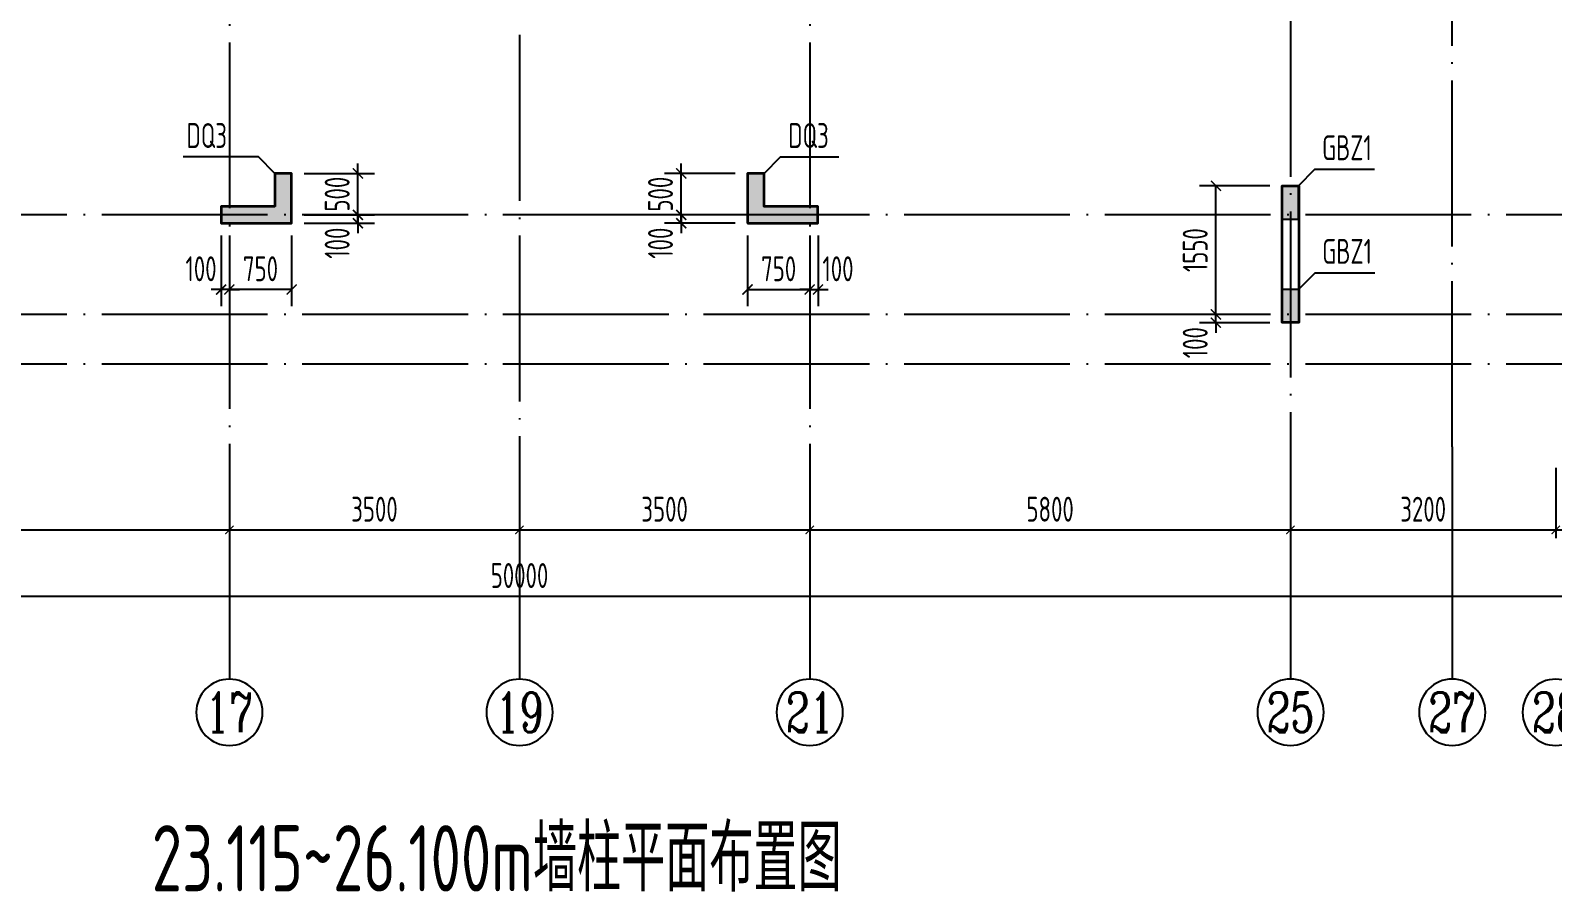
# Model space of a CAD drawing. Extents: x -1307975 to -76406, y -96289 to 379359.
# Drawn here: x -952757 to -934397, y 70107 to 80493 of the extents above; entities that cross this region are included whole.
import ezdxf
from ezdxf.enums import TextEntityAlignment as Align

# ---------------------------------------------------------------- set-up
doc = ezdxf.new("R2010")
doc.units = 0
doc.header["$LTSCALE"] = 1000
doc.linetypes.add('DOTE', pattern=[2.42, 2, -0.2, 0.02, -0.2])
doc.layers.get('0').update_dxf_attribs({"linetype": 'CONTINUOUS'})
doc.layers.get('DEFPOINTS').update_dxf_attribs({"linetype": 'CONTINUOUS'})
for name, color, linetype in [('A-AXIS', 1, 'CONTINUOUS'), ('A-DOTE', 10, 'DOTE'), ('AXIS_NUM', 7, 'CONTINUOUS'), ('PUB_TEXT', 2, 'CONTINUOUS'), ('S-Q墙实线', 6, 'CONTINUOUS'), ('S-Q墙标注', 3, 'CONTINUOUS'), ('S-X详图填充', 252, 'CONTINUOUS'), ('S-X详图实线', 4, 'CONTINUOUS'), ('S-Y一般标注', 3, 'CONTINUOUS'), ('S-Z柱编号', 6, 'CONTINUOUS')]:
    doc.layers.add(name, color=color, linetype=linetype)
doc.styles.add('TSSD_Axis', font='complex.shx', dxfattribs={"width": 0.7, "bigfont": 'hztxt.shx'})
doc.styles.add('TSSD_DIMENSION', font='Tssdeng.shx', dxfattribs={"width": 0.7, "bigfont": 'tssdchn.shx'})
doc.styles.add('TSSD_REIN', font='tssdeng.shx', dxfattribs={"width": 0.7, "height": 300, "bigfont": 'tssdchn.shx'})
doc.styles.add('结构文字', font='zstxt.shx', dxfattribs={"width": 0.7, "bigfont": 'zshz.shx'})
doc.dimstyles.new('STRUCK', dxfattribs={"dimtxt": 400, "dimasz": 121, "dimexe": 200, "dimexo": 150, "dimgap": 115, "dimtad": 1, "dimdec": 0, "dimdsep": 46, "dimtxsty": '结构文字', "dimblk": 'ARCHTICK', "dimcen": 400, "dimclrd": 3, "dimclre": 3, "dimclrt": 7, "dimadec": 0, "dimazin": 0, "dimtfac": 1, "dimtdec": 0, "dimtix": 1, "dimtmove": 2, "dimatfit": 3, "dimldrblk": '_DIMX', "dimfxl": 1, "dimtolj": 1, "dimtzin": 0, "dimarcsym": 0})
doc.dimstyles.new('TSSD_100_100', dxfattribs={"dimtxt": 300, "dimasz": 100, "dimexe": 100, "dimexo": 250, "dimgap": 100, "dimtad": 1, "dimdec": 0, "dimzin": 0, "dimdsep": 46, "dimtxsty": 'TSSD_DIMENSION', "dimblk": 'ARCHTICK', "dimcen": 0, "dimdle": 100, "dimclrt": 7, "dimadec": 0, "dimazin": 0, "dimtfac": 1, "dimtdec": 0, "dimtix": 1, "dimtmove": 2, "dimatfit": 3, "dimldrblk": 'ARCHTICK', "dimfxl": 1, "dimtolj": 1, "dimtzin": 0, "dimarcsym": 0})

# ---------------------------------------------------------------- blocks, each defined once
blk = doc.blocks.new('_ArchTick')
at = {"color": 0, "linetype": 'ByBlock', "const_width": 0.15}
blk.add_lwpolyline([(-0.5, -0.5), (0.5, 0.5)], dxfattribs=at)
blk = doc.blocks.new('*D303')
at = {"layer": 'DEFPOINTS', "color": 0, "transparency": 16777216}
for p in [(20300, 3600), (26100, 3600), (26100, 2600)]:
    blk.add_point(p, dxfattribs=at)
at = {"layer": 'S-Y一般标注', "color": 0, "lineweight": -2, "transparency": 16777216}
for p, q in [((20300, 3350), (20300, 2500)), ((26100, 3350), (26100, 2500)), ((20200, 2600), (26200, 2600))]:
    blk.add_line(p, q, dxfattribs=at)
at = {"layer": 'S-Y一般标注', "color": 0, "lineweight": -2, "transparency": 16777216, "xscale": 100, "yscale": 100, "zscale": 100, "rotation": 180}
blk.add_blockref('_ArchTick', (20300, 2600), dxfattribs=at)
at = {"layer": 'S-Y一般标注', "color": 0, "lineweight": -2, "transparency": 16777216, "xscale": 100, "yscale": 100, "zscale": 100}
blk.add_blockref('_ArchTick', (26100, 2600), dxfattribs=at)
at = {"layer": 'S-Y一般标注', "color": 7, "transparency": 16777216, "insert": (23200, 2850), "char_height": 300, "attachment_point": 5, "style": 'TSSD_DIMENSION'}
blk.add_mtext('\\A1;5800', dxfattribs=at)
blk = doc.blocks.new('ts_axno')
at = {"color": 0, "linetype": 'ByBlock', "lineweight": -2}
blk.add_circle((0, 0), 0.5, dxfattribs=at)
at = {"color": 0, "linetype": 'ByBlock', "lineweight": -2, "style": 'TSSD_Axis', "width": 0.7}
blk.add_attdef('A', text='', height=0.6, dxfattribs=at).set_placement((0, 0), align=Align.MIDDLE_CENTER)
blk = doc.blocks.new('*D304')
at = {"layer": 'DEFPOINTS', "color": 0, "transparency": 16777216}
for p in [(26100, 3600), (29600, 3600), (29600, 2600)]:
    blk.add_point(p, dxfattribs=at)
at = {"layer": 'S-Y一般标注', "color": 0, "lineweight": -2, "transparency": 16777216}
for p, q in [((26100, 3350), (26100, 2500)), ((29600, 3350), (29600, 2500)), ((26000, 2600), (29700, 2600))]:
    blk.add_line(p, q, dxfattribs=at)
at = {"layer": 'S-Y一般标注', "color": 0, "lineweight": -2, "transparency": 16777216, "xscale": 100, "yscale": 100, "zscale": 100, "rotation": 180}
blk.add_blockref('_ArchTick', (26100, 2600), dxfattribs=at)
at = {"layer": 'S-Y一般标注', "color": 0, "lineweight": -2, "transparency": 16777216, "xscale": 100, "yscale": 100, "zscale": 100}
blk.add_blockref('_ArchTick', (29600, 2600), dxfattribs=at)
at = {"layer": 'S-Y一般标注', "color": 7, "transparency": 16777216, "insert": (27850, 2850), "char_height": 300, "attachment_point": 5, "style": 'TSSD_DIMENSION'}
blk.add_mtext('\\A1;3500', dxfattribs=at)
blk = doc.blocks.new('*D305')
at = {"layer": 'DEFPOINTS', "color": 0, "transparency": 16777216}
for p in [(33100, 3600), (38900, 3600), (38900, 2600)]:
    blk.add_point(p, dxfattribs=at)
at = {"layer": 'S-Y一般标注', "color": 0, "lineweight": -2, "transparency": 16777216}
for p, q in [((33100, 3350), (33100, 2500)), ((38900, 3350), (38900, 2500)), ((33000, 2600), (39000, 2600))]:
    blk.add_line(p, q, dxfattribs=at)
at = {"layer": 'S-Y一般标注', "color": 0, "lineweight": -2, "transparency": 16777216, "xscale": 100, "yscale": 100, "zscale": 100, "rotation": 180}
blk.add_blockref('_ArchTick', (33100, 2600), dxfattribs=at)
at = {"layer": 'S-Y一般标注', "color": 0, "lineweight": -2, "transparency": 16777216, "xscale": 100, "yscale": 100, "zscale": 100}
blk.add_blockref('_ArchTick', (38900, 2600), dxfattribs=at)
at = {"layer": 'S-Y一般标注', "color": 7, "transparency": 16777216, "insert": (36000, 2850), "char_height": 300, "attachment_point": 5, "style": 'TSSD_DIMENSION'}
blk.add_mtext('\\A1;5800', dxfattribs=at)
blk = doc.blocks.new('*D306')
at = {"layer": 'DEFPOINTS', "color": 0, "transparency": 16777216}
for p in [(42100, 3600), (45300, 3600), (45300, 2600)]:
    blk.add_point(p, dxfattribs=at)
at = {"layer": 'S-Y一般标注', "color": 0, "lineweight": -2, "transparency": 16777216}
for p, q in [((42100, 3350), (42100, 2500)), ((45300, 3350), (45300, 2500)), ((42000, 2600), (45400, 2600))]:
    blk.add_line(p, q, dxfattribs=at)
at = {"layer": 'S-Y一般标注', "color": 0, "lineweight": -2, "transparency": 16777216, "xscale": 100, "yscale": 100, "zscale": 100, "rotation": 180}
blk.add_blockref('_ArchTick', (42100, 2600), dxfattribs=at)
at = {"layer": 'S-Y一般标注', "color": 0, "lineweight": -2, "transparency": 16777216, "xscale": 100, "yscale": 100, "zscale": 100}
blk.add_blockref('_ArchTick', (45300, 2600), dxfattribs=at)
at = {"layer": 'S-Y一般标注', "color": 7, "transparency": 16777216, "insert": (43700, 2850), "char_height": 300, "attachment_point": 5, "style": 'TSSD_DIMENSION'}
blk.add_mtext('\\A1;3200', dxfattribs=at)
blk = doc.blocks.new('*D309')
at = {"layer": 'DEFPOINTS', "color": 0, "transparency": 16777216}
for p in [(4600, 3600), (54600, 3600), (54600, 1800)]:
    blk.add_point(p, dxfattribs=at)
at = {"layer": 'S-Y一般标注', "color": 0, "lineweight": -2, "transparency": 16777216}
for p, q in [((4600, 3350), (4600, 1700)), ((54600, 3350), (54600, 1700)), ((4500, 1800), (54700, 1800))]:
    blk.add_line(p, q, dxfattribs=at)
at = {"layer": 'S-Y一般标注', "color": 0, "lineweight": -2, "transparency": 16777216, "xscale": 100, "yscale": 100, "zscale": 100, "rotation": 180}
blk.add_blockref('_ArchTick', (4600, 1800), dxfattribs=at)
at = {"layer": 'S-Y一般标注', "color": 0, "lineweight": -2, "transparency": 16777216, "xscale": 100, "yscale": 100, "zscale": 100}
blk.add_blockref('_ArchTick', (54600, 1800), dxfattribs=at)
at = {"layer": 'S-Y一般标注', "color": 7, "transparency": 16777216, "insert": (29600, 2050), "char_height": 300, "attachment_point": 5, "style": 'TSSD_DIMENSION'}
blk.add_mtext('\\A1;50000', dxfattribs=at)
blk = doc.blocks.new('*D312')
at = {"layer": 'DEFPOINTS', "color": 0, "transparency": 16777216}
for p in [(29600, 3600), (33100, 3600), (33100, 2600)]:
    blk.add_point(p, dxfattribs=at)
at = {"layer": 'S-Y一般标注', "color": 0, "lineweight": -2, "transparency": 16777216}
for p, q in [((29600, 3350), (29600, 2500)), ((33100, 3350), (33100, 2500)), ((29500, 2600), (33200, 2600))]:
    blk.add_line(p, q, dxfattribs=at)
at = {"layer": 'S-Y一般标注', "color": 0, "lineweight": -2, "transparency": 16777216, "xscale": 100, "yscale": 100, "zscale": 100, "rotation": 180}
blk.add_blockref('_ArchTick', (29600, 2600), dxfattribs=at)
at = {"layer": 'S-Y一般标注', "color": 0, "lineweight": -2, "transparency": 16777216, "xscale": 100, "yscale": 100, "zscale": 100}
blk.add_blockref('_ArchTick', (33100, 2600), dxfattribs=at)
at = {"layer": 'S-Y一般标注', "color": 7, "transparency": 16777216, "insert": (31350, 2850), "char_height": 300, "attachment_point": 5, "style": 'TSSD_DIMENSION'}
blk.add_mtext('\\A1;3500', dxfattribs=at)
blk = doc.blocks.new('*D313')
at = {"layer": 'DEFPOINTS', "color": 0, "transparency": 16777216}
for p in [(38900, 3600), (42100, 3600), (42100, 2600)]:
    blk.add_point(p, dxfattribs=at)
at = {"layer": 'S-Y一般标注', "color": 0, "lineweight": -2, "transparency": 16777216}
for p, q in [((38900, 3350), (38900, 2500)), ((42100, 3350), (42100, 2500)), ((38800, 2600), (42200, 2600))]:
    blk.add_line(p, q, dxfattribs=at)
at = {"layer": 'S-Y一般标注', "color": 0, "lineweight": -2, "transparency": 16777216, "xscale": 100, "yscale": 100, "zscale": 100, "rotation": 180}
blk.add_blockref('_ArchTick', (38900, 2600), dxfattribs=at)
at = {"layer": 'S-Y一般标注', "color": 0, "lineweight": -2, "transparency": 16777216, "xscale": 100, "yscale": 100, "zscale": 100}
blk.add_blockref('_ArchTick', (42100, 2600), dxfattribs=at)
at = {"layer": 'S-Y一般标注', "color": 7, "transparency": 16777216, "insert": (40500, 2850), "char_height": 300, "attachment_point": 5, "style": 'TSSD_DIMENSION'}
blk.add_mtext('\\A1;3200', dxfattribs=at)
blk = doc.blocks.new('*D1561')
at = {"layer": 'DEFPOINTS', "color": 0, "transparency": 16777216}
for p in [(-944907, 78268), (-944107, 78268), (-944107, 78168)]:
    blk.add_point(p, dxfattribs=at)
at = {"layer": 'S-Q墙标注', "color": 3, "lineweight": -2, "transparency": 16777216}
for p, q in [((-944257, 78268), (-945107, 78268)), ((-944907, 78268), (-944907, 78389)), ((-944907, 78168), (-944907, 78268)), ((-944257, 78168), (-945107, 78168)), ((-944907, 78168), (-944907, 78047))]:
    blk.add_line(p, q, dxfattribs=at)
at = {"layer": 'S-Q墙标注', "color": 3, "lineweight": -2, "transparency": 16777216, "xscale": 121, "yscale": 121, "zscale": 121}
for p, rotation in [((-944907, 78268), 270), ((-944907, 78168), 90)]:
    blk.add_blockref('_ArchTick', p, dxfattribs=dict(at, rotation=rotation))
at = {"layer": 'S-Q墙标注', "color": 7, "transparency": 16777216, "insert": (-945157, 77927), "char_height": 300, "attachment_point": 5, "rotation": 90, "style": 'TSSD_REIN'}
blk.add_mtext('\\A1;100', dxfattribs=at)
blk = doc.blocks.new('_DIMX')
blk.add_line((-150, 0), (150, 0))
at = {"const_width": 50}
blk.add_lwpolyline([(-70, -70), (70, 70)], dxfattribs=at)
blk = doc.blocks.new('*D1562')
at = {"layer": 'DEFPOINTS', "color": 0, "transparency": 16777216}
for p in [(-944907, 78768), (-944107, 78768), (-944107, 78268)]:
    blk.add_point(p, dxfattribs=at)
at = {"layer": 'S-Q墙标注', "color": 3, "lineweight": -2, "transparency": 16777216}
for p, q in [((-944257, 78768), (-945107, 78768)), ((-944907, 78768), (-944907, 78889)), ((-944907, 78268), (-944907, 78768)), ((-944257, 78268), (-945107, 78268)), ((-944907, 78268), (-944907, 78147))]:
    blk.add_line(p, q, dxfattribs=at)
at = {"layer": 'S-Q墙标注', "color": 3, "lineweight": -2, "transparency": 16777216, "xscale": 121, "yscale": 121, "zscale": 121}
for p, rotation in [((-944907, 78768), 270), ((-944907, 78268), 90)]:
    blk.add_blockref('_ArchTick', p, dxfattribs=dict(at, rotation=rotation))
at = {"layer": 'S-Q墙标注', "color": 7, "transparency": 16777216, "insert": (-945157, 78518), "char_height": 300, "attachment_point": 5, "rotation": 90, "style": 'TSSD_REIN'}
blk.add_mtext('\\A1;500', dxfattribs=at)
blk = doc.blocks.new('*D1563')
at = {"layer": 'DEFPOINTS', "color": 0, "transparency": 16777216}
for p in [(-950357, 78168), (-949607, 78168), (-950357, 77368)]:
    blk.add_point(p, dxfattribs=at)
at = {"layer": 'S-Q墙标注', "color": 3, "lineweight": -2, "transparency": 16777216}
for p, q in [((-950357, 78018), (-950357, 77168)), ((-949607, 78018), (-949607, 77168)), ((-949607, 77368), (-950357, 77368))]:
    blk.add_line(p, q, dxfattribs=at)
at = {"layer": 'S-Q墙标注', "color": 3, "lineweight": -2, "transparency": 16777216, "xscale": 121, "yscale": 121, "zscale": 121, "rotation": 180}
blk.add_blockref('_ArchTick', (-950357, 77368), dxfattribs=at)
at = {"layer": 'S-Q墙标注', "color": 3, "lineweight": -2, "transparency": 16777216, "xscale": 121, "yscale": 121, "zscale": 121}
blk.add_blockref('_ArchTick', (-949607, 77368), dxfattribs=at)
at = {"layer": 'S-Q墙标注', "color": 7, "transparency": 16777216, "insert": (-949982, 77618), "char_height": 300, "attachment_point": 5, "style": 'TSSD_REIN'}
blk.add_mtext('\\A1;750', dxfattribs=at)
blk = doc.blocks.new('*D1564')
at = {"layer": 'DEFPOINTS', "color": 0, "transparency": 16777216}
for p in [(-950457, 78168), (-950357, 78168), (-950457, 77368)]:
    blk.add_point(p, dxfattribs=at)
at = {"layer": 'S-Q墙标注', "color": 3, "lineweight": -2, "transparency": 16777216}
for p, q in [((-950457, 78018), (-950457, 77168)), ((-950357, 78018), (-950357, 77168)), ((-950457, 77368), (-950578, 77368)), ((-950357, 77368), (-950457, 77368)), ((-950357, 77368), (-950236, 77368))]:
    blk.add_line(p, q, dxfattribs=at)
at = {"layer": 'S-Q墙标注', "color": 3, "lineweight": -2, "transparency": 16777216, "xscale": 121, "yscale": 121, "zscale": 121}
blk.add_blockref('_ArchTick', (-950457, 77368), dxfattribs=at)
at = {"layer": 'S-Q墙标注', "color": 3, "lineweight": -2, "transparency": 16777216, "xscale": 121, "yscale": 121, "zscale": 121, "rotation": 180}
blk.add_blockref('_ArchTick', (-950357, 77368), dxfattribs=at)
at = {"layer": 'S-Q墙标注', "color": 7, "transparency": 16777216, "insert": (-950699, 77618), "char_height": 300, "attachment_point": 5, "style": 'TSSD_REIN'}
blk.add_mtext('\\A1;100', dxfattribs=at)
blk = doc.blocks.new('*D1605')
at = {"layer": 'DEFPOINTS', "color": 0, "transparency": 16777216}
for p in [(-944107, 78168), (-943357, 78168), (-943357, 77368)]:
    blk.add_point(p, dxfattribs=at)
at = {"layer": 'S-Q墙标注', "color": 3, "lineweight": -2, "transparency": 16777216}
for p, q in [((-944107, 78018), (-944107, 77168)), ((-943357, 78018), (-943357, 77168)), ((-944107, 77368), (-943357, 77368))]:
    blk.add_line(p, q, dxfattribs=at)
at = {"layer": 'S-Q墙标注', "color": 3, "lineweight": -2, "transparency": 16777216, "xscale": 121, "yscale": 121, "zscale": 121, "rotation": 180}
blk.add_blockref('_ArchTick', (-944107, 77368), dxfattribs=at)
at = {"layer": 'S-Q墙标注', "color": 3, "lineweight": -2, "transparency": 16777216, "xscale": 121, "yscale": 121, "zscale": 121}
blk.add_blockref('_ArchTick', (-943357, 77368), dxfattribs=at)
at = {"layer": 'S-Q墙标注', "color": 7, "transparency": 16777216, "insert": (-943732, 77618), "char_height": 300, "attachment_point": 5, "style": 'TSSD_REIN'}
blk.add_mtext('\\A1;750', dxfattribs=at)
blk = doc.blocks.new('*D1606')
at = {"layer": 'DEFPOINTS', "color": 0, "transparency": 16777216}
for p in [(-943357, 78168), (-943257, 78168), (-943257, 77368)]:
    blk.add_point(p, dxfattribs=at)
at = {"layer": 'S-Q墙标注', "color": 3, "lineweight": -2, "transparency": 16777216}
for p, q in [((-943357, 78018), (-943357, 77168)), ((-943257, 78018), (-943257, 77168)), ((-943357, 77368), (-943478, 77368)), ((-943357, 77368), (-943257, 77368)), ((-943257, 77368), (-943136, 77368))]:
    blk.add_line(p, q, dxfattribs=at)
at = {"layer": 'S-Q墙标注', "color": 3, "lineweight": -2, "transparency": 16777216, "xscale": 121, "yscale": 121, "zscale": 121}
blk.add_blockref('_ArchTick', (-943357, 77368), dxfattribs=at)
at = {"layer": 'S-Q墙标注', "color": 3, "lineweight": -2, "transparency": 16777216, "xscale": 121, "yscale": 121, "zscale": 121, "rotation": 180}
blk.add_blockref('_ArchTick', (-943257, 77368), dxfattribs=at)
at = {"layer": 'S-Q墙标注', "color": 7, "transparency": 16777216, "insert": (-943016, 77618), "char_height": 300, "attachment_point": 5, "style": 'TSSD_REIN'}
blk.add_mtext('\\A1;100', dxfattribs=at)
blk = doc.blocks.new('*D1607')
at = {"layer": 'DEFPOINTS', "color": 0, "transparency": 16777216}
for p in [(-938457, 77068), (-937657, 77068), (-937657, 76968)]:
    blk.add_point(p, dxfattribs=at)
at = {"layer": 'S-Q墙标注', "color": 3, "lineweight": -2, "transparency": 16777216}
for p, q in [((-938457, 77068), (-938457, 77189)), ((-937807, 77068), (-938657, 77068)), ((-937807, 76968), (-938657, 76968)), ((-938457, 76968), (-938457, 77068)), ((-938457, 76968), (-938457, 76847))]:
    blk.add_line(p, q, dxfattribs=at)
at = {"layer": 'S-Q墙标注', "color": 3, "lineweight": -2, "transparency": 16777216, "xscale": 121, "yscale": 121, "zscale": 121}
for p, rotation in [((-938457, 77068), 270), ((-938457, 76968), 90)]:
    blk.add_blockref('_ArchTick', p, dxfattribs=dict(at, rotation=rotation))
at = {"layer": 'S-Q墙标注', "color": 7, "transparency": 16777216, "insert": (-938707, 76727), "char_height": 300, "attachment_point": 5, "rotation": 90, "style": 'TSSD_REIN'}
blk.add_mtext('\\A1;100', dxfattribs=at)
blk = doc.blocks.new('*D1608')
at = {"layer": 'DEFPOINTS', "color": 0, "transparency": 16777216}
for p in [(-938457, 78618), (-937657, 78618), (-937657, 77068)]:
    blk.add_point(p, dxfattribs=at)
at = {"layer": 'S-Q墙标注', "color": 3, "lineweight": -2, "transparency": 16777216}
for p, q in [((-937807, 78618), (-938657, 78618)), ((-938457, 77068), (-938457, 78618)), ((-937807, 77068), (-938657, 77068))]:
    blk.add_line(p, q, dxfattribs=at)
at = {"layer": 'S-Q墙标注', "color": 3, "lineweight": -2, "transparency": 16777216, "xscale": 121, "yscale": 121, "zscale": 121}
for p, rotation in [((-938457, 78618), 90), ((-938457, 77068), 270)]:
    blk.add_blockref('_ArchTick', p, dxfattribs=dict(at, rotation=rotation))
at = {"layer": 'S-Q墙标注', "color": 7, "transparency": 16777216, "insert": (-938707, 77843), "char_height": 300, "attachment_point": 5, "rotation": 90, "style": 'TSSD_REIN'}
blk.add_mtext('\\A1;1550', dxfattribs=at)
blk = doc.blocks.new('*D1628')
at = {"layer": 'DEFPOINTS', "color": 0, "transparency": 16777216}
for p in [(-949607, 78268), (-948807, 78268), (-949607, 78168)]:
    blk.add_point(p, dxfattribs=at)
at = {"layer": 'S-Q墙标注', "color": 3, "lineweight": -2, "transparency": 16777216}
for p, q in [((-949457, 78268), (-948607, 78268)), ((-948807, 78268), (-948807, 78389)), ((-948807, 78168), (-948807, 78268)), ((-949457, 78168), (-948607, 78168)), ((-948807, 78168), (-948807, 78047))]:
    blk.add_line(p, q, dxfattribs=at)
at = {"layer": 'S-Q墙标注', "color": 3, "lineweight": -2, "transparency": 16777216, "xscale": 121, "yscale": 121, "zscale": 121}
for p, rotation in [((-948807, 78268), 270), ((-948807, 78168), 90)]:
    blk.add_blockref('_ArchTick', p, dxfattribs=dict(at, rotation=rotation))
at = {"layer": 'S-Q墙标注', "color": 7, "transparency": 16777216, "insert": (-949057, 77927), "char_height": 300, "attachment_point": 5, "rotation": 90, "style": 'TSSD_REIN'}
blk.add_mtext('\\A1;100', dxfattribs=at)
blk = doc.blocks.new('*D1629')
at = {"layer": 'DEFPOINTS', "color": 0, "transparency": 16777216}
for p in [(-949607, 78768), (-948807, 78768), (-949607, 78268)]:
    blk.add_point(p, dxfattribs=at)
at = {"layer": 'S-Q墙标注', "color": 3, "lineweight": -2, "transparency": 16777216}
for p, q in [((-949457, 78768), (-948607, 78768)), ((-948807, 78768), (-948807, 78889)), ((-948807, 78268), (-948807, 78768)), ((-949457, 78268), (-948607, 78268)), ((-948807, 78268), (-948807, 78147))]:
    blk.add_line(p, q, dxfattribs=at)
at = {"layer": 'S-Q墙标注', "color": 3, "lineweight": -2, "transparency": 16777216, "xscale": 121, "yscale": 121, "zscale": 121}
for p, rotation in [((-948807, 78768), 270), ((-948807, 78268), 90)]:
    blk.add_blockref('_ArchTick', p, dxfattribs=dict(at, rotation=rotation))
at = {"layer": 'S-Q墙标注', "color": 7, "transparency": 16777216, "insert": (-949057, 78518), "char_height": 300, "attachment_point": 5, "rotation": 90, "style": 'TSSD_REIN'}
blk.add_mtext('\\A1;500', dxfattribs=at)
blk = doc.blocks.new('20210726.16395156')
at = {"layer": 'A-AXIS'}
for p, q in [((26100, 3600), (26100, 800)), ((29600, 3600), (29600, 800)), ((33100, 3600), (33100, 800)), ((38900, 3600.1), (38900, 800.1)), ((40850, 3600.2), (40850, 800.2))]:
    blk.add_line(p, q, dxfattribs=at)
at = {"layer": 'A-DOTE'}
for p, q in [((29600, 18249.9), (29600, 3600)), ((38900.2, 13700), (38900, 3600)), ((40850, 3600.2), (40850, 11500)), ((26100, 10900), (26100, 3600)), ((33100, 10900), (33100, 3600)), ((55600, 6400), (3600, 6400)), ((55600, 5200), (3600, 5200)), ((55600, 4600), (3600, 4600))]:
    blk.add_line(p, q, dxfattribs=at)
at = {"layer": 'A-AXIS'}
ref = blk.add_blockref('ts_axno', (26100, 400), dxfattribs=dict(at, xscale=-800, yscale=800, zscale=800, rotation=180))
ref.add_attrib('10', '17', dxfattribs={"layer": 'AXIS_NUM', "height": 480, "style": 'TSSD_Axis', "width": 0.7}).set_placement((26100, 400), align=Align.MIDDLE_CENTER)
ref = blk.add_blockref('ts_axno', (29600, 400), dxfattribs=dict(at, xscale=-800, yscale=800, zscale=800, rotation=180))
ref.add_attrib('13', '19', dxfattribs={"layer": 'AXIS_NUM', "height": 480, "style": 'TSSD_Axis', "width": 0.7}).set_placement((29600, 400), align=Align.MIDDLE_CENTER)
ref = blk.add_blockref('ts_axno', (33100, 400), dxfattribs=dict(at, xscale=-800, yscale=800, zscale=800, rotation=180))
ref.add_attrib('13', '21', dxfattribs={"layer": 'AXIS_NUM', "height": 480, "style": 'TSSD_Axis', "width": 0.7}).set_placement((33100, 400), align=Align.MIDDLE_CENTER)
ref = blk.add_blockref('ts_axno', (38900, 400.1), dxfattribs=dict(at, xscale=-800, yscale=800, zscale=800, rotation=180))
ref.add_attrib('17', '25', dxfattribs={"layer": 'AXIS_NUM', "height": 480, "style": 'TSSD_Axis', "width": 0.7}).set_placement((38900, 400.1), align=Align.MIDDLE_CENTER)
ref = blk.add_blockref('ts_axno', (40850, 400.2), dxfattribs=dict(at, xscale=-800, yscale=800, zscale=800, rotation=180))
ref.add_attrib('5', '27', dxfattribs={"layer": 'AXIS_NUM', "height": 480, "style": 'TSSD_Axis', "width": 0.7}).set_placement((40850, 400.2), align=Align.MIDDLE_CENTER)
ref = blk.add_blockref('ts_axno', (42100, 400), dxfattribs=dict(at, xscale=-800, yscale=800, zscale=800, rotation=180))
ref.add_attrib('19', '28', dxfattribs={"layer": 'AXIS_NUM', "height": 480, "style": 'TSSD_Axis', "width": 0.7}).set_placement((42100, 400), align=Align.MIDDLE_CENTER)
at = {"layer": 'S-Y一般标注'}
for base, p1, p2, picture, middle in [((54600, 1800), (4600, 3600), (54600, 3600), '*D309', (29600, 2050)), ((26100, 2600), (20300, 3600), (26100, 3600), '*D303', (23200, 2850)), ((29600, 2600), (26100, 3600), (29600, 3600), '*D304', (27850, 2850)), ((33100, 2600), (29600, 3600), (33100, 3600), '*D312', (31350, 2850)), ((38900, 2600.1), (33100, 3600), (38900, 3600.1), '*D305', (36000, 2850.1)), ((42100, 2600.1), (38900, 3600.1), (42100, 3600.1), '*D313', (40500, 2850.1)), ((45300, 2600.1), (42100, 3600.1), (45300, 3600.1), '*D306', (43700, 2850.1))]:
    dim = blk.add_linear_dim(base=base, p1=p1, p2=p2, dimstyle='TSSD_100_100', dxfattribs=at)
    dim.commit()
    dim.dimension.update_dxf_attribs({"geometry": picture, "text_midpoint": middle})

msp = doc.modelspace()

# ---------------------------------------------------------------- hatches: boundary and pattern name
at = {"layer": 'S-X详图填充'}
h = msp.add_hatch(color=256, dxfattribs=at)
h.dxf.hatch_style = 1
h.paths.add_polyline_path([(-949807.45, 78368.44), (-950457.45, 78368.44), (-950457.45, 78168.44), (-949607.45, 78168.44), (-949607.45, 78768.44), (-949807.45, 78768.44)])
h = msp.add_hatch(color=256, dxfattribs=at)
h.dxf.hatch_style = 1
h.paths.add_polyline_path([(-943907.47, 78368.44), (-943257.47, 78368.44), (-943257.47, 78168.44), (-944107.47, 78168.44), (-944107.47, 78768.44), (-943907.47, 78768.44)])
h = msp.add_hatch(color=256, dxfattribs=at)
h.dxf.hatch_style = 1
h.paths.add_polyline_path([(-937659.94, 78218.43), (-937459.94, 78218.43), (-937459.94, 78618.43), (-937659.94, 78618.43)])
h = msp.add_hatch(color=256, dxfattribs=at)
h.dxf.hatch_style = 1
h.paths.add_polyline_path([(-937657.46, 76968.43), (-937457.46, 76968.43), (-937457.46, 77368.43), (-937657.46, 77368.43)])

# ---------------------------------------------------------------- linework, layer by layer
at = {"layer": 'S-Q墙实线', "lineweight": 35}
for points in [[(-949807.45, 78368.44), (-950457.45, 78368.44), (-950457.45, 78168.44), (-949607.45, 78168.44), (-949607.45, 78768.44), (-949807.45, 78768.44)], [(-944107.47, 78168.44), (-943257.47, 78168.44), (-943257.47, 78368.44), (-943907.47, 78368.44), (-943907.47, 78768.44), (-944107.47, 78768.44)]]:
    msp.add_lwpolyline(points, close=True, dxfattribs=at)
for points in [[(-937657.46, 78268.44), (-937657.46, 78618.43), (-937457.46, 78618.43), (-937457.46, 78268.44)], [(-937457.46, 78268.44), (-937457.46, 76968.43), (-937657.46, 76968.43), (-937657.46, 78268.44)]]:
    msp.add_lwpolyline(points, dxfattribs=at)
at = {"layer": 'S-X详图实线'}
for points in [[(-949607.45, 78768.44), (-949807.45, 78768.44), (-949807.45, 78368.44), (-950457.45, 78368.44), (-950457.45, 78168.44), (-949607.45, 78168.44), (-949607.45, 78668.44)], [(-944107.47, 78768.44), (-943907.47, 78768.44), (-943907.47, 78368.44), (-943257.47, 78368.44), (-943257.47, 78168.44), (-944107.47, 78168.44), (-944107.47, 78668.44)], [(-937659.94, 78218.43), (-937459.94, 78218.43), (-937459.94, 78618.43), (-937659.94, 78618.43), (-937659.94, 78218.43)], [(-937657.46, 76968.43), (-937457.46, 76968.43), (-937457.46, 77368.43), (-937657.46, 77368.43), (-937657.46, 76968.43)]]:
    msp.add_lwpolyline(points, close=True, dxfattribs=at)
at = {"layer": 'S-Z柱编号', "color": 7}
for points in [[(-949807.45, 78768.44), (-950007.45, 78968.44), (-950912.81, 78968.44)], [(-943907.47, 78768.44), (-943707.47, 78968.44), (-943004.83, 78968.44)], [(-937462.45, 78618.43), (-937262.45, 78818.43), (-936543.25, 78818.43)], [(-937459.97, 77368.43), (-937259.97, 77568.43), (-936540.77, 77568.43)]]:
    msp.add_lwpolyline(points, dxfattribs=at)

# ---------------------------------------------------------------- block references
at = {"layer": 'A-DOTE'}
msp.add_blockref('20210726.16395156', (-976457.46, 71868.39), dxfattribs=at)

# ---------------------------------------------------------------- texts
at = {"layer": 'PUB_TEXT', "color": 7, "style": 'TSSD_REIN', "width": 0.7}
msp.add_text('23.115~26.100m墙柱平面布置图', height=800, dxfattribs=at).set_placement((-951292.71, 70107.75))
at = {"layer": 'S-Z柱编号', "color": 7, "style": 'TSSD_REIN', "width": 0.7}
for s, p in [('DQ3', (-950874.76, 78985.28)), ('DQ3', (-943615.55, 78985.28)), ('GBZ1', (-937177.29, 78837.94)), ('GBZ1', (-937174.81, 77587.94))]:
    msp.add_text(s, height=300, dxfattribs=at).set_placement(p, align=Align.BOTTOM_LEFT)

# ---------------------------------------------------------------- dimensions: what is measured, and where the dimension line sits
at = {"layer": 'S-Q墙标注'}
for base, p1, p2, angle, picture, middle in [((-948807.43, 78768.44), (-949607.43, 78268.44), (-949607.45, 78768.44), 90, '*D1629', (-949057.43, 78518.44)), ((-944907.49, 78768.44), (-944107.49, 78268.44), (-944107.47, 78768.44), 90, '*D1562', (-945157.49, 78518.44)), ((-938457.45, 78618.43), (-937657.45, 77068.44), (-937657.45, 78618.43), 90, '*D1608', (-938707.45, 77843.44)), ((-950357.46, 77368.44), (-949607.43, 78168.44), (-950357.46, 78168.44), 180, '*D1563', (-949982.45, 77618.44))]:
    dim = msp.add_linear_dim(base=base, p1=p1, p2=p2, angle=angle, dimstyle='STRUCK', override={"dimtxt": 300, "dimgap": 100, "dimtxsty": 'TSSD_REIN'}, dxfattribs=at)
    dim.commit()
    dim.dimension.update_dxf_attribs({"geometry": picture, "text_midpoint": middle})
for base, p1, p2, angle, picture, middle in [((-948807.43, 78268.44), (-949607.43, 78168.44), (-949607.43, 78268.44), 90, '*D1628', (-949057.43, 77926.52)), ((-944907.49, 78268.44), (-944107.49, 78168.44), (-944107.49, 78268.44), 90, '*D1561', (-945157.49, 77926.52)), ((-950457.47, 77368.44), (-950357.46, 78168.44), (-950457.47, 78168.44), 180, '*D1564', (-950699.4, 77618.44)), ((-938457.45, 77068.44), (-937657.45, 76968.43), (-937657.45, 77068.44), 90, '*D1607', (-938707.45, 76726.51))]:
    dim = msp.add_linear_dim(base=base, p1=p1, p2=p2, angle=angle, dimstyle='STRUCK', override={"dimtxt": 300, "dimgap": 100, "dimtxsty": 'TSSD_REIN'}, dxfattribs=at)
    dim.commit()
    dim.dimension.update_dxf_attribs({"geometry": picture, "text_midpoint": middle, "dimtype": 160})
dim = msp.add_linear_dim(base=(-943357.46, 77368.44), p1=(-944107.49, 78168.44), p2=(-943357.46, 78168.44), dimstyle='STRUCK', override={"dimtxt": 300, "dimgap": 100, "dimtxsty": 'TSSD_REIN'}, dxfattribs=at)
dim.commit()
dim.dimension.update_dxf_attribs({"geometry": '*D1605', "text_midpoint": (-943732.48, 77618.44)})
dim = msp.add_linear_dim(base=(-943257.45, 77368.44), p1=(-943357.46, 78168.44), p2=(-943257.45, 78168.44), dimstyle='STRUCK', override={"dimtxt": 300, "dimgap": 100, "dimtxsty": 'TSSD_REIN'}, dxfattribs=at)
dim.commit()
dim.dimension.update_dxf_attribs({"geometry": '*D1606', "text_midpoint": (-943015.53, 77618.44), "dimtype": 160})

doc.saveas('drawing.dxf')
